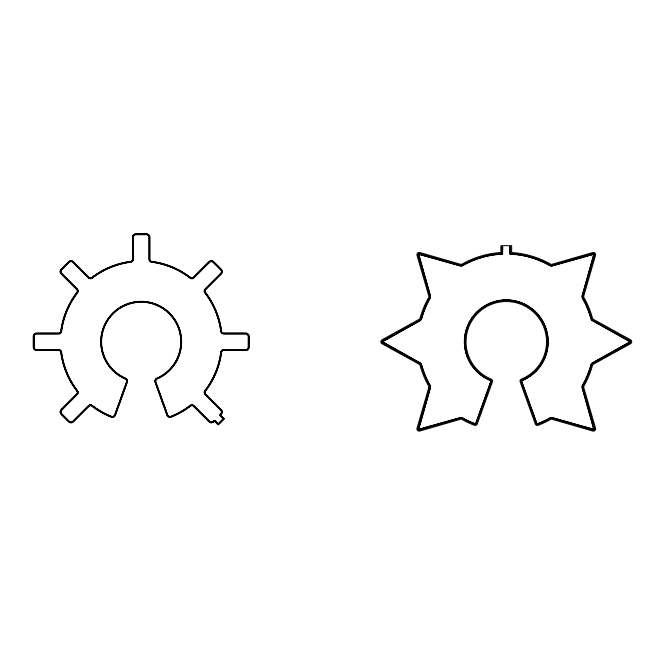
<?xml version="1.0" encoding="UTF-8"?>
<svg xmlns="http://www.w3.org/2000/svg" width="665" height="665" viewBox="0 0 665 665"><rect width="100%" height="100%" fill="white"/><g stroke="black" fill="none" stroke-linecap="round" stroke-linejoin="round"><path stroke-width="1" d="M502.632 246.956L502.2 246.956L502.2 253.747L500.994 253.822A88.113 88.113 0 0 0 462.765 265.152A3.525 3.525 0 0 1 460.047 265.476L419.399 253.722A0.948 0.948 0 0 0 418.227 254.894L429.981 295.543A3.525 3.525 0 0 1 429.656 298.261A88.113 88.113 0 0 0 421.327 318.369A3.525 3.525 0 0 1 419.632 320.513L382.583 340.946A0.948 0.948 0 0 0 382.583 342.608L419.632 363.032A3.525 3.525 0 0 1 421.327 365.185A88.113 88.113 0 0 0 429.656 385.293A3.525 3.525 0 0 1 429.981 388.011L418.227 428.651A0.948 0.948 0 0 0 419.399 429.831L460.047 418.077A3.525 3.525 0 0 1 462.765 418.393A88.113 88.113 0 0 0 474.843 424.095A0.948 0.948 0 0 0 476.074 423.53L491.211 381.452A0.948 0.948 0 0 0 490.679 380.255A41.521 41.521 0 0 1 473.281 316.582A41.521 41.521 0 0 1 539.282 316.582A41.521 41.521 0 0 1 521.884 380.255A0.948 0.948 0 0 0 521.343 381.452L536.48 423.53A0.948 0.948 0 0 0 537.711 424.095A88.113 88.113 0 0 0 549.797 418.393A3.525 3.525 0 0 1 552.515 418.077L593.155 429.831A0.948 0.948 0 0 0 594.327 428.651L582.582 388.011A3.525 3.525 0 0 1 582.897 385.293A88.113 88.113 0 0 0 591.227 365.185A3.525 3.525 0 0 1 592.922 363.032L629.971 342.608A0.948 0.948 0 0 0 629.971 340.946L592.922 320.513A3.525 3.525 0 0 1 591.227 318.369A88.113 88.113 0 0 0 582.897 298.261A3.525 3.525 0 0 1 582.582 295.543L594.327 254.894A0.948 0.948 0 0 0 593.155 253.722L552.515 265.476A3.525 3.525 0 0 1 549.797 265.152A88.113 88.113 0 0 0 511.568 253.822L510.354 253.747L510.354 246.956L509.93 246.956M502.632 247.172L502.416 253.947L501.003 254.03A87.905 87.905 0 0 0 462.865 265.343A3.741 3.741 0 0 1 459.981 265.684L418.601 254.138L430.189 295.484A3.741 3.741 0 0 1 429.848 298.369A87.905 87.905 0 0 0 421.535 318.427A3.741 3.741 0 0 1 419.74 320.705L382.309 341.752L419.74 362.849A3.741 3.741 0 0 1 421.535 365.127A87.905 87.905 0 0 0 429.848 385.185A3.741 3.741 0 0 1 430.189 388.069L418.601 429.415L459.981 417.869A3.741 3.741 0 0 1 462.865 418.21A87.905 87.905 0 0 0 474.926 423.896L475.874 423.455L491.011 381.378L490.595 380.447A41.737 41.737 0 0 1 473.106 316.449A41.737 41.737 0 0 1 539.448 316.449A41.737 41.737 0 0 1 521.958 380.447L521.551 381.378L536.68 423.455L537.636 423.896A87.905 87.905 0 0 0 549.689 418.21A3.741 3.741 0 0 1 552.573 417.869L593.92 429.457L582.374 388.069A3.741 3.741 0 0 1 582.715 385.185A87.905 87.905 0 0 0 591.019 365.127A3.741 3.741 0 0 1 592.823 362.849L630.245 341.802L592.823 320.705A3.741 3.741 0 0 1 591.019 318.427A87.905 87.905 0 0 0 582.715 298.369A3.741 3.741 0 0 1 582.374 295.484L593.953 254.138L552.573 265.684A3.741 3.741 0 0 1 549.689 265.343A87.905 87.905 0 0 0 511.551 254.03L510.138 253.947L509.93 247.172M490.837 381.112L475.675 423.389L475.001 423.696A87.689 87.689 0 0 1 462.973 418.027A3.948 3.948 0 0 0 459.922 417.662L418.759 429.274L430.388 388.127A3.948 3.948 0 0 0 430.031 385.085A87.689 87.689 0 0 1 421.743 365.068A3.948 3.948 0 0 0 419.839 362.658L382.525 341.793L419.839 320.896A3.948 3.948 0 0 0 421.743 318.485A87.689 87.689 0 0 1 430.031 298.469A3.948 3.948 0 0 0 430.388 295.418L418.759 254.279L459.922 265.892A3.948 3.948 0 0 0 462.973 265.526A87.689 87.689 0 0 1 501.019 254.246L502.632 254.146L502.632 246.74L501.984 246.74L501.984 253.548L500.978 253.606A88.329 88.329 0 0 0 462.657 264.969A3.308 3.308 0 0 1 460.105 265.269L419.457 253.515A1.164 1.164 0 0 0 418.019 254.961L429.773 295.601A3.308 3.308 0 0 1 429.474 298.153A88.329 88.329 0 0 0 421.12 318.311A3.308 3.308 0 0 1 419.532 320.331L382.483 340.754A1.164 1.164 0 0 0 382.483 342.791L419.532 363.223A3.308 3.308 0 0 1 421.12 365.243A88.329 88.329 0 0 0 429.474 385.401A3.308 3.308 0 0 1 429.773 387.953L418.019 428.593A1.164 1.164 0 0 0 419.457 430.031L460.105 418.285A3.308 3.308 0 0 1 462.657 418.584A88.329 88.329 0 0 0 474.768 424.295A1.164 1.164 0 0 0 476.281 423.605L491.41 381.527A1.164 1.164 0 0 0 490.753 380.056A41.305 41.305 0 0 1 473.447 316.715A41.305 41.305 0 0 1 539.107 316.715A41.305 41.305 0 0 1 521.801 380.056A1.164 1.164 0 0 0 521.144 381.527L536.281 423.605A1.164 1.164 0 0 0 537.786 424.295A88.329 88.329 0 0 0 549.905 418.584A3.308 3.308 0 0 1 552.457 418.285L593.097 430.031A1.164 1.164 0 0 0 594.535 428.593L582.781 387.953A3.308 3.308 0 0 1 583.089 385.401A88.329 88.329 0 0 0 591.434 365.243A3.308 3.308 0 0 1 593.03 363.223L630.079 342.791A1.164 1.164 0 0 0 630.079 340.754L593.03 320.331A3.308 3.308 0 0 1 591.434 318.311A88.329 88.329 0 0 0 583.089 298.153A3.308 3.308 0 0 1 582.781 295.601L594.535 254.961A1.164 1.164 0 0 0 593.097 253.515L552.457 265.269A3.308 3.308 0 0 1 549.905 264.969A88.329 88.329 0 0 0 511.576 253.606L510.57 253.548L510.57 246.74L509.93 246.74L509.93 254.146L511.543 254.246A87.689 87.689 0 0 1 549.581 265.526A3.948 3.948 0 0 0 552.632 265.892L593.803 254.279L582.166 295.418A3.948 3.948 0 0 0 582.523 298.469A87.689 87.689 0 0 1 590.811 318.485A3.948 3.948 0 0 0 592.715 320.896L630.029 341.76L592.715 362.658A3.948 3.948 0 0 0 590.811 365.068A87.689 87.689 0 0 1 582.523 385.085A3.948 3.948 0 0 0 582.166 388.127L593.77 429.299L552.632 417.662A3.948 3.948 0 0 0 549.581 418.027A87.689 87.689 0 0 1 537.561 423.696L536.896 423.422L521.751 381.303L522.042 380.646A41.945 41.945 0 0 0 539.623 316.324A41.945 41.945 0 0 0 472.94 316.324A41.945 41.945 0 0 0 490.512 380.646L490.837 381.112M220.539 414.977L224.022 418.85L218.253 424.619L214.812 421.219L213.548 421.735A3.109 3.109 0 0 1 209.151 421.735L193.49 406.074A2.253 2.253 0 0 0 190.523 405.874A80.889 80.889 0 0 1 171.163 416.905A3.109 3.109 0 0 1 167.081 415.068L155.269 382.225A3.109 3.109 0 0 1 156.965 378.319A39.8 39.8 0 0 0 172.634 317.388A39.8 39.8 0 0 0 109.725 317.388A39.8 39.8 0 0 0 125.394 378.319A3.109 3.109 0 0 1 127.09 382.225L115.269 415.068A3.109 3.109 0 0 1 111.188 416.905A80.889 80.889 0 0 1 91.837 405.874A2.253 2.253 0 0 0 88.869 406.074L73.208 421.735A3.109 3.109 0 0 1 68.803 421.735L61.222 414.145A3.109 3.109 0 0 1 61.222 409.748L76.882 394.087A2.253 2.253 0 0 0 77.074 391.12A80.889 80.889 0 0 1 60.964 352.217A2.253 2.253 0 0 0 58.728 350.256L36.575 350.256A3.109 3.109 0 0 1 33.466 347.138L33.466 336.415A3.109 3.109 0 0 1 36.575 333.298L58.728 333.298A2.253 2.253 0 0 0 60.964 331.336A80.889 80.889 0 0 1 77.074 292.434A2.253 2.253 0 0 0 76.882 289.466L61.222 273.805A3.109 3.109 0 0 1 61.222 269.408L68.803 261.819A3.109 3.109 0 0 1 73.208 261.819L88.869 277.48A2.253 2.253 0 0 0 91.837 277.671A80.889 80.889 0 0 1 130.739 261.561A2.253 2.253 0 0 0 132.701 259.325L132.701 237.172A3.109 3.109 0 0 1 135.81 234.063L146.541 234.063A3.109 3.109 0 0 1 149.65 237.172L149.65 259.325A2.253 2.253 0 0 0 151.612 261.561A80.889 80.889 0 0 1 190.523 277.671A2.253 2.253 0 0 0 193.49 277.48L209.151 261.819A3.109 3.109 0 0 1 213.548 261.819L221.137 269.408A3.109 3.109 0 0 1 221.137 273.805L205.468 289.466A2.253 2.253 0 0 0 205.277 292.434A80.889 80.889 0 0 1 221.395 331.336A2.253 2.253 0 0 0 223.631 333.298L245.784 333.298A3.109 3.109 0 0 1 248.893 336.415L248.893 347.138A3.109 3.109 0 0 1 245.784 350.256L223.631 350.256A2.253 2.253 0 0 0 221.395 352.217A80.889 80.889 0 0 1 205.277 391.12A2.253 2.253 0 0 0 205.468 394.087L221.137 409.748A3.109 3.109 0 0 1 221.137 414.145L220.539 414.977M220.755 415.002L224.321 418.85L218.253 424.918L214.778 421.452L213.698 421.884A3.325 3.325 0 0 1 209.001 421.884L193.332 406.224A2.037 2.037 0 0 0 190.647 406.049A81.105 81.105 0 0 1 171.246 417.105A3.325 3.325 0 0 1 166.882 415.143L155.07 382.3A3.325 3.325 0 0 1 156.882 378.119A39.584 39.584 0 0 0 172.459 317.521A39.584 39.584 0 0 0 109.891 317.521A39.584 39.584 0 0 0 125.477 378.119A3.325 3.325 0 0 1 127.289 382.3L115.477 415.143A3.325 3.325 0 0 1 111.113 417.105A81.105 81.105 0 0 1 91.704 406.049A2.037 2.037 0 0 0 89.019 406.224L73.358 421.884A3.325 3.325 0 0 1 68.653 421.884L61.072 414.303A3.325 3.325 0 0 1 61.072 409.598L76.733 393.929A2.037 2.037 0 0 0 76.907 391.244A81.105 81.105 0 0 1 60.748 352.242A2.037 2.037 0 0 0 58.728 350.463L36.575 350.463A3.325 3.325 0 0 1 33.25 347.138L33.25 336.415A3.325 3.325 0 0 1 36.575 333.082L58.728 333.082A2.037 2.037 0 0 0 60.748 331.311A81.105 81.105 0 0 1 76.907 292.301A2.037 2.037 0 0 0 76.733 289.616L61.072 273.955A3.325 3.325 0 0 1 61.072 269.25L68.653 261.669A3.325 3.325 0 0 1 73.358 261.669L89.019 277.33A2.037 2.037 0 0 0 91.704 277.505A81.105 81.105 0 0 1 130.714 261.345A2.037 2.037 0 0 0 132.485 259.325L132.485 237.172A3.325 3.325 0 0 1 135.81 233.847L146.541 233.847A3.325 3.325 0 0 1 149.866 237.172L149.866 259.325A2.037 2.037 0 0 0 151.645 261.345A81.105 81.105 0 0 1 190.647 277.505A2.037 2.037 0 0 0 193.332 277.33L209.001 261.669A3.325 3.325 0 0 1 213.698 261.669L221.287 269.25A3.325 3.325 0 0 1 221.287 273.955L205.626 289.616A2.037 2.037 0 0 0 205.452 292.301A81.105 81.105 0 0 1 221.603 331.311A2.037 2.037 0 0 0 223.631 333.082L245.784 333.082A3.325 3.325 0 0 1 249.109 336.415L249.109 347.138A3.325 3.325 0 0 1 245.784 350.463L223.631 350.463A2.037 2.037 0 0 0 221.603 352.242A81.105 81.105 0 0 1 205.452 391.244A2.037 2.037 0 0 0 205.626 393.929L221.287 409.598A3.325 3.325 0 0 1 221.287 414.303L220.763 414.96M428.742 387.653L416.988 428.293A2.236 2.236 0 0 0 419.756 431.061L460.404 419.316A2.236 2.236 0 0 1 462.125 419.515A89.401 89.401 0 0 0 474.386 425.301A2.236 2.236 0 0 0 477.287 423.962L492.424 381.885A2.236 2.236 0 0 0 491.161 379.058A40.233 40.233 0 0 1 474.303 317.363A40.233 40.233 0 0 1 538.259 317.363A40.233 40.233 0 0 1 521.402 379.058A2.236 2.236 0 0 0 520.138 381.885L535.267 423.962A2.236 2.236 0 0 0 538.168 425.301A89.401 89.401 0 0 0 550.429 419.515A2.236 2.236 0 0 1 552.158 419.316L592.798 431.061A2.236 2.236 0 0 0 595.566 428.293L583.812 387.653A2.236 2.236 0 0 1 584.02 385.933A89.401 89.401 0 0 0 592.473 365.526A2.236 2.236 0 0 1 593.546 364.162L630.595 343.73A2.236 2.236 0 0 0 630.595 339.815L593.546 319.391A2.236 2.236 0 0 1 592.473 318.028A89.401 89.401 0 0 0 584.02 297.621A2.236 2.236 0 0 1 583.812 295.9L595.566 255.252A2.236 2.236 0 0 0 592.798 252.484L552.158 264.238A2.236 2.236 0 0 1 550.429 264.038A89.401 89.401 0 0 0 511.643 252.534L511.643 245.668L500.911 245.668L500.911 252.534A89.401 89.401 0 0 0 462.125 264.038A2.236 2.236 0 0 1 460.404 264.238L419.756 252.484A2.236 2.236 0 0 0 416.988 255.252L428.742 295.9A2.236 2.236 0 0 1 428.543 297.621A89.401 89.401 0 0 0 420.089 318.028A2.236 2.236 0 0 1 419.008 319.391L381.959 339.815A2.236 2.236 0 0 0 381.959 343.73L419.008 364.162A2.236 2.236 0 0 1 420.089 365.526A89.401 89.401 0 0 0 428.543 385.933A2.236 2.236 0 0 1 428.742 387.653M126.483 382.009L114.671 414.852A2.469 2.469 0 0 1 111.429 416.307A80.249 80.249 0 0 1 92.227 405.367A2.893 2.893 0 0 0 88.412 405.617L72.751 421.278A2.469 2.469 0 0 1 69.26 421.278L61.679 413.697A2.469 2.469 0 0 1 61.679 410.205L77.34 394.536A2.893 2.893 0 0 0 77.589 390.721A80.249 80.249 0 0 1 61.604 352.134A2.893 2.893 0 0 0 58.728 349.607L36.575 349.607A2.469 2.469 0 0 1 34.106 347.138L34.106 336.415A2.469 2.469 0 0 1 36.575 333.946L58.728 333.946A2.893 2.893 0 0 0 61.604 331.419A80.249 80.249 0 0 1 77.589 292.824A2.893 2.893 0 0 0 77.34 289.009L61.679 273.348A2.469 2.469 0 0 1 61.679 269.857L69.26 262.276A2.469 2.469 0 0 1 72.751 262.276L88.412 277.937A2.893 2.893 0 0 0 92.227 278.186A80.249 80.249 0 0 1 130.822 262.201A2.893 2.893 0 0 0 133.349 259.325L133.349 237.172A2.469 2.469 0 0 1 135.81 234.703L146.541 234.703A2.469 2.469 0 0 1 149.01 237.172L149.01 259.325A2.893 2.893 0 0 0 151.529 262.201A80.249 80.249 0 0 1 190.124 278.186A2.893 2.893 0 0 0 193.939 277.937L209.608 262.276A2.469 2.469 0 0 1 213.091 262.276L220.68 269.857A2.469 2.469 0 0 1 220.68 273.348L205.019 289.009A2.893 2.893 0 0 0 204.77 292.824A80.249 80.249 0 0 1 220.755 331.419A2.893 2.893 0 0 0 223.631 333.946L245.784 333.946A2.469 2.469 0 0 1 248.244 336.415L248.244 347.138A2.469 2.469 0 0 1 245.784 349.607L223.631 349.607A2.893 2.893 0 0 0 220.755 352.134A80.249 80.249 0 0 1 204.77 390.721A2.893 2.893 0 0 0 205.019 394.536L220.68 410.205A2.469 2.469 0 0 1 220.68 413.697L220.298 414.071A1.397 1.397 0 0 0 220.298 416.041L223.107 418.85L218.253 423.705L215.443 420.903A1.397 1.397 0 0 0 213.473 420.903L213.091 421.278A2.469 2.469 0 0 1 209.608 421.278L193.939 405.617A2.893 2.893 0 0 0 190.124 405.367A80.249 80.249 0 0 1 170.922 416.307A2.469 2.469 0 0 1 167.688 414.852L155.876 382.009A2.469 2.469 0 0 1 157.223 378.909A40.449 40.449 0 0 0 173.141 316.989A40.449 40.449 0 0 0 109.218 316.989A40.449 40.449 0 0 0 125.136 378.909A2.469 2.469 0 0 1 126.483 382.009M126.683 382.076L114.87 414.927A2.685 2.685 0 0 1 111.354 416.506A80.465 80.465 0 0 1 92.103 405.542A2.685 2.685 0 0 0 88.57 405.766L72.901 421.427A2.685 2.685 0 0 1 69.11 421.427L61.521 413.846A2.685 2.685 0 0 1 61.521 410.047L77.19 394.387A2.685 2.685 0 0 0 77.414 390.854A80.465 80.465 0 0 1 61.388 352.159A2.685 2.685 0 0 0 58.728 349.823L36.575 349.823A2.685 2.685 0 0 1 33.89 347.138L33.89 336.415A2.685 2.685 0 0 1 36.575 333.73L58.728 333.73A2.685 2.685 0 0 0 61.388 331.394A80.465 80.465 0 0 1 77.414 292.7A2.685 2.685 0 0 0 77.19 289.167L61.521 273.498A2.685 2.685 0 0 1 61.521 269.707L69.11 262.118A2.685 2.685 0 0 1 72.901 262.118L88.57 277.787A2.685 2.685 0 0 0 92.103 278.012A80.465 80.465 0 0 1 130.797 261.985A2.685 2.685 0 0 0 133.133 259.325L133.133 237.172A2.685 2.685 0 0 1 135.81 234.496L146.541 234.496A2.685 2.685 0 0 1 149.226 237.172L149.226 259.325A2.685 2.685 0 0 0 151.562 261.985A80.465 80.465 0 0 1 190.257 278.012A2.685 2.685 0 0 0 193.789 277.787L209.45 262.118A2.685 2.685 0 0 1 213.249 262.118L220.83 269.707A2.685 2.685 0 0 1 220.83 273.498L205.169 289.167A2.685 2.685 0 0 0 204.936 292.7A80.465 80.465 0 0 1 220.971 331.394A2.685 2.685 0 0 0 223.631 333.73L245.784 333.73A2.685 2.685 0 0 1 248.461 336.415L248.461 347.138A2.685 2.685 0 0 1 245.784 349.823L223.631 349.823A2.685 2.685 0 0 0 220.971 352.159A80.465 80.465 0 0 1 204.936 390.854A2.685 2.685 0 0 0 205.169 394.387L220.83 410.047A2.685 2.685 0 0 1 220.83 413.846L220.456 414.22A1.18 1.18 0 0 0 220.456 415.891L223.415 418.85L218.253 424.012L215.294 421.053A1.18 1.18 0 0 0 213.623 421.053L213.249 421.427A2.685 2.685 0 0 1 209.45 421.427L193.789 405.766A2.685 2.685 0 0 0 190.257 405.542A80.465 80.465 0 0 1 171.005 416.506A2.685 2.685 0 0 1 167.489 414.927L155.677 382.076A2.685 2.685 0 0 1 157.131 378.709A40.233 40.233 0 0 0 172.975 317.122A40.233 40.233 0 0 0 109.384 317.122A40.233 40.233 0 0 0 125.219 378.709A2.685 2.685 0 0 1 126.683 382.076M126.882 382.151L115.07 414.993A2.893 2.893 0 0 1 111.271 416.706A80.681 80.681 0 0 1 91.97 405.708A2.469 2.469 0 0 0 88.719 405.916L73.05 421.585A2.893 2.893 0 0 1 68.96 421.585L61.371 413.996A2.893 2.893 0 0 1 61.371 409.898L77.032 394.237A2.469 2.469 0 0 0 77.248 390.987A80.681 80.681 0 0 1 61.172 352.184A2.469 2.469 0 0 0 58.728 350.039L36.575 350.039A2.893 2.893 0 0 1 33.682 347.138L33.682 336.415A2.893 2.893 0 0 1 36.575 333.514L58.728 333.514A2.469 2.469 0 0 0 61.172 331.37A80.681 80.681 0 0 1 77.248 292.567A2.469 2.469 0 0 0 77.032 289.317L61.371 273.656A2.893 2.893 0 0 1 61.371 269.558L68.96 261.968A2.893 2.893 0 0 1 73.05 261.968L88.719 277.637A2.469 2.469 0 0 0 91.97 277.845A80.681 80.681 0 0 1 130.764 261.769A2.469 2.469 0 0 0 132.917 259.325L132.917 237.172A2.893 2.893 0 0 1 135.81 234.279L146.541 234.279A2.893 2.893 0 0 1 149.442 237.172L149.442 259.325A2.469 2.469 0 0 0 151.587 261.769A80.681 80.681 0 0 1 190.389 277.845A2.469 2.469 0 0 0 193.64 277.637L209.3 261.968A2.893 2.893 0 0 1 213.399 261.968L220.988 269.558A2.893 2.893 0 0 1 220.988 273.656L205.319 289.317A2.469 2.469 0 0 0 205.111 292.567A80.681 80.681 0 0 1 221.179 331.37A2.469 2.469 0 0 0 223.631 333.514L245.784 333.514A2.893 2.893 0 0 1 248.677 336.415L248.677 347.138A2.893 2.893 0 0 1 245.784 350.039L223.631 350.039A2.469 2.469 0 0 0 221.179 352.184A80.681 80.681 0 0 1 205.111 390.987A2.469 2.469 0 0 0 205.319 394.237L220.988 409.898A2.893 2.893 0 0 1 220.988 413.996L220.605 414.378A0.964 0.964 0 0 0 220.605 415.741L223.714 418.85L218.253 424.312L215.144 421.203A0.964 0.964 0 0 0 213.781 421.203L213.399 421.585A2.893 2.893 0 0 1 209.3 421.585L193.64 405.916A2.469 2.469 0 0 0 190.389 405.708A80.681 80.681 0 0 1 171.088 416.706A2.893 2.893 0 0 1 167.281 414.993L155.469 382.151A2.893 2.893 0 0 1 157.048 378.51A40.016 40.016 0 0 0 172.8 317.255A40.016 40.016 0 0 0 109.55 317.255A40.016 40.016 0 0 0 125.311 378.51A2.893 2.893 0 0 1 126.882 382.151"/></g></svg>
